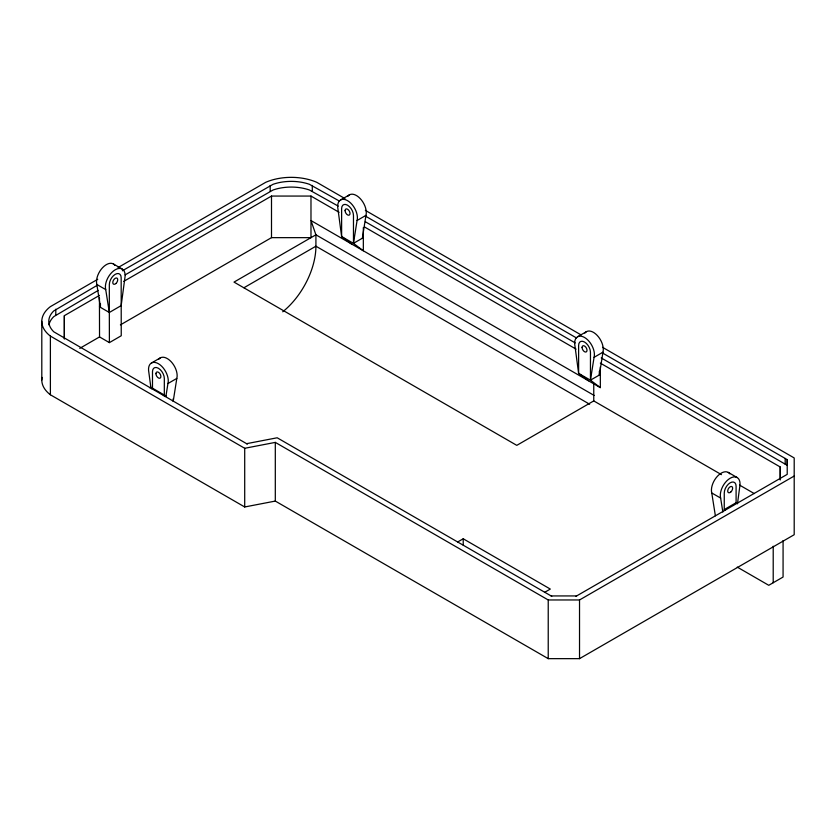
<?xml version="1.0" encoding="UTF-8"?>
<svg xmlns="http://www.w3.org/2000/svg" width="836" height="836" viewBox="0 0 836 836"><rect width="100%" height="100%" fill="white"/><g stroke="black" fill="none" stroke-linecap="round" stroke-linejoin="round"><path stroke-width="1.25" d="M41.8 380.046L41.8 321.358M602.578 347.327L794.2 457.95L794.2 534.716L579.526 658.653L548.228 658.653L275.305 501.077L244.708 506.971L50.39 394.78L50.39 336.093A42.197 24.359 0 0 1 50.39 306.634L97.739 279.287M64.351 338.455L64.351 315.663L99.463 295.39M244.708 506.971L244.708 448.284L50.39 336.093M275.305 501.077L275.305 442.39L244.708 448.284M548.228 658.653L548.228 599.966L275.305 442.39M579.526 658.653L579.526 599.966L794.2 476.029M123.718 281.387L271.501 196.063L310.982 196.063L310.982 220.558L600.332 387.622L600.332 366.91M780.239 478.38L780.239 466.99L600.332 363.117M783.081 540.526L783.071 577.039L768.765 585.304L737.268 567.111M602.348 352.886L787.219 459.622L787.219 474.357L576.004 596.298M737.467 503.826L739.703 487.075A13.961 8.057 -60 0 0 730.173 478.234A13.961 8.057 -60 0 0 720.642 498.078L722.847 512.05M165.977 395.992L167.931 383.546A13.961 8.057 60 0 0 158.401 363.702A13.961 8.057 60 0 0 148.871 372.542L150.835 387.246L165.977 395.992L164.985 396.557M158.736 359.334A13.961 8.057 60 0 1 171.066 361.622A13.961 8.057 60 0 1 176.814 378.415L173.209 401.301L173.209 398.772M363.336 227.559L363.336 250.79L353.471 243.349L357.076 220.495A13.961 8.057 60 0 0 347.546 200.65A13.961 8.057 60 0 0 338.016 209.491L341.621 236.546L351.496 243.955M353.471 243.349L353.471 215.469A8.37 4.838 60 0 0 347.546 205.207A8.37 4.838 60 0 0 341.621 208.624L341.621 236.546L353.471 243.349L362.354 238.218L365.959 215.374A13.961 8.057 60 0 0 360.201 198.571A13.961 8.057 60 0 0 347.88 196.282M600.332 387.622L590.456 380.171L594.072 357.327A13.961 8.057 60 0 0 584.542 337.472A13.961 8.057 60 0 0 575.011 346.323L578.616 373.368L588.481 380.777M584.876 333.115A13.961 8.057 60 0 1 597.197 335.393A13.961 8.057 60 0 1 602.955 352.196L599.339 375.05L590.456 380.171L578.616 373.368L578.616 345.456A8.37 4.838 60 0 1 584.542 342.039A8.37 4.838 60 0 1 590.456 352.29L590.456 380.171M97.54 285.107L53.817 310.887A35.206 20.325 0 0 0 53.817 331.829L247.351 444.115M98.22 290.416L53.817 316.593A35.206 20.325 0 0 0 48.99 324.859M109.328 312.486L121.168 305.61L124.783 278.597A13.961 8.057 -60 0 0 115.253 269.756A13.961 8.057 -60 0 0 105.723 289.601L109.328 312.486L109.401 342.624L121.241 335.758L121.168 277.73A8.37 4.838 -60 0 0 115.253 274.312A8.37 4.838 -60 0 0 109.328 284.564L109.328 312.486L99.463 306.791L99.463 297.919M118.033 267.572L265.723 182.311A42.197 24.359 0 0 1 316.76 182.311L345.007 198.613M122.369 270.77L273.1 184.286A35.206 20.325 0 0 1 309.383 184.286L339.385 201.068M125.181 274.845L273.1 189.981A35.206 20.325 0 0 1 309.383 189.981L338.256 206.116M79.744 348.361L99.536 336.929L109.401 342.624M120.394 324.89L271.501 237.654L310.982 237.654L310.982 220.558L315.914 234.811L315.914 246.202A57.914 33.44 -60 0 1 282.725 311.797M340.565 199.961L349.448 194.83M357.076 220.495L365.959 215.374M243.966 287.741L315.914 246.202L589.641 404.237M151.431 363.012L160.303 357.881M149.853 387.82L150.835 387.246M151.494 388.771L152.486 388.197L152.486 371.675A8.37 4.838 60 0 1 158.401 368.258A8.37 4.838 60 0 1 164.326 378.509L164.326 395.041L163.333 395.606M167.931 383.546L176.814 378.415M577.561 336.783L586.444 331.662M594.072 357.327L602.955 352.196M721.478 474.649L593.759 400.914L516.784 445.358L234.007 282.098L315.914 234.811L594.166 395.459M457.731 541.947L463.217 538.781L550.307 589.067L544.821 592.233M736.098 502.729L736.098 486.207A8.37 4.838 -60 0 0 730.173 482.79A8.37 4.838 -60 0 0 724.258 493.052L724.258 509.573L736.098 502.729L737.08 503.303M362.354 238.218L363.336 237.685M600.332 374.507L599.339 375.05L599.339 371.257M246.589 443.676L277.186 437.782L551.75 596.308M551.123 595.932L576.631 595.932M548.228 599.966L579.526 599.966M365.342 210.358L581.114 334.933M365.342 216.054L576.391 337.901M365.342 221.749L575.262 342.948M601.22 357.933L787.219 465.318L787.219 459.622M310.982 196.063L339.113 212.302M364.465 226.943L576.098 349.135M728.271 472.413L737.153 477.544M739.557 485.089L754.25 493.574M729.838 473.866A13.961 8.057 -60 0 0 717.518 476.154A13.961 8.057 -60 0 0 711.76 492.958L720.642 498.078M724.258 509.573L725.24 510.138M113.351 263.936L122.234 269.056M114.919 265.388A13.961 8.057 -60 0 0 102.588 267.677A13.961 8.057 -60 0 0 96.84 284.47L105.723 289.601M711.76 492.958L715.376 515.802M96.84 284.47L100.445 307.355L100.445 303.562M99.463 306.791L99.536 336.929M785.182 458.441L785.182 464.137M780.239 466.99L780.239 479.989M773.206 546.221L773.206 582.734M593.759 383.828L593.759 400.914M463.217 538.781L463.217 545.114M312.298 185.425L312.298 191.13M271.501 196.063L271.501 237.654M270.185 185.425L270.185 191.13M64.351 315.663L64.351 339.061M55.793 309.205L55.793 314.9M50.39 394.78A42.197 24.359 0 0 1 42.051 377.412M345.08 210.62A3.49 2.017 60 0 0 348.779 215.228A3.49 2.017 60 0 0 348.779 210.296A3.49 2.017 60 0 0 345.08 210.62M115.891 283.529A3.49 2.017 -60 0 0 116.998 278.127A3.49 2.017 -60 0 0 112.87 281.784A3.49 2.017 -60 0 0 115.891 283.529M155.935 373.671A3.49 2.017 60 0 0 159.634 378.28A3.49 2.017 60 0 0 159.634 373.337A3.49 2.017 60 0 0 155.935 373.671M582.075 347.452A3.49 2.017 60 0 0 585.775 352.05A3.49 2.017 60 0 0 585.775 347.118A3.49 2.017 60 0 0 582.075 347.452M730.81 492.007A3.49 2.017 -60 0 0 731.918 486.604A3.49 2.017 -60 0 0 727.79 490.272A3.49 2.017 -60 0 0 730.81 492.007"/></g></svg>
